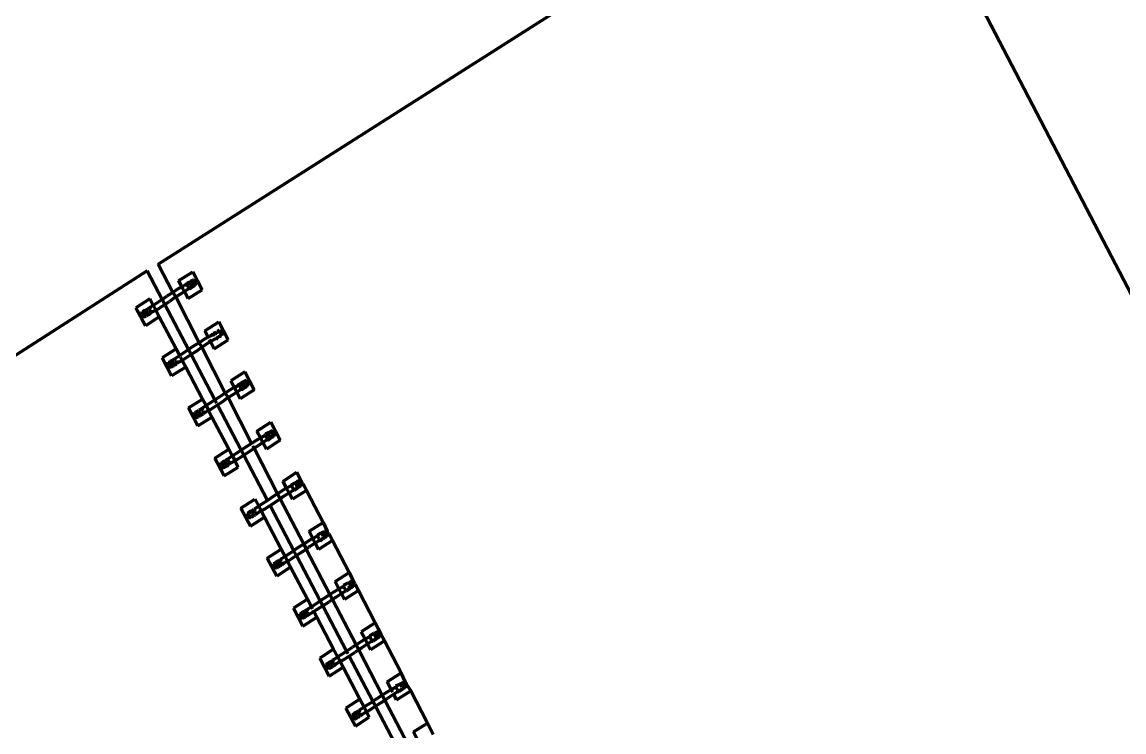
# Model space of a CAD drawing. Header units: millimetres. Extents: x 4307 to 31003, y 2809 to 20009.
# Drawn here: x 15437.6 to 15538, y 8622.6 to 8687.3 of the extents above; entities that cross this region are included whole.
import ezdxf

# ---------------------------------------------------------------- set-up
doc = ezdxf.new("R2010")
doc.units = ezdxf.units.MM
doc.layers.add('ProfileEdges', color=7, linetype='Continuous')

msp = doc.modelspace()

# ---------------------------------------------------------------- linework, layer by layer
for p, q in [((15452.61, 8663.52), (15452.82, 8663.16)), ((15452.82, 8663.16), (15452.82, 8663.07)), ((15449.02, 8661.17), (15449.06, 8660.93)), ((15449.31, 8660.79), (15449.06, 8660.93)), ((15455, 8658.93), (15455.1, 8658.75)), ((15455.2, 8658.48), (15455.21, 8658.57)), ((15451.4, 8656.58), (15451.44, 8656.34)), ((15451.69, 8656.2), (15451.44, 8656.34)), ((15457.38, 8654.34), (15457.59, 8653.98)), ((15457.59, 8653.89), (15457.59, 8653.98)), ((15453.79, 8651.99), (15453.83, 8651.75)), ((15454.08, 8651.61), (15453.83, 8651.75)), ((15459.77, 8649.75), (15459.97, 8649.39)), ((15459.97, 8649.3), (15459.97, 8649.39)), ((15456.17, 8647.4), (15456.21, 8647.16)), ((15456.46, 8647.02), (15456.21, 8647.16)), ((15462.15, 8645.16), (15462.11, 8645.18)), ((15462.15, 8645.16), (15462.19, 8645.15)), ((15462.19, 8645.15), (15462.36, 8644.8)), ((15462.34, 8644.7), (15462.38, 8644.72)), ((15462.38, 8644.72), (15462.36, 8644.8)), ((15458.56, 8642.82), (15458.56, 8642.79)), ((15458.56, 8642.79), (15458.56, 8642.72)), ((15458.58, 8642.68), (15458.59, 8642.57)), ((15458.85, 8642.43), (15458.71, 8642.51)), ((15464.5, 8640.6), (15464.54, 8640.57)), ((15464.54, 8640.57), (15464.57, 8640.56)), ((15464.57, 8640.56), (15464.68, 8640.32)), ((15464.7, 8640.15), (15464.75, 8640.19)), ((15460.94, 8638.23), (15460.94, 8638.2)), ((15460.94, 8638.2), (15460.95, 8638.13)), ((15461.2, 8637.86), (15461.07, 8637.89)), ((15461.23, 8637.84), (15461.2, 8637.86)), ((15466.88, 8636.01), (15466.92, 8635.98)), ((15466.92, 8635.85), (15467.13, 8635.62)), ((15467.11, 8635.52), (15467.15, 8635.55)), ((15467.15, 8635.55), (15467.13, 8635.62)), ((15463.32, 8633.65), (15463.35, 8633.49)), ((15463.35, 8633.49), (15463.36, 8633.4)), ((15463.42, 8633.36), (15463.36, 8633.4)), ((15463.55, 8633.32), (15463.42, 8633.36)), ((15463.61, 8633.25), (15463.55, 8633.32)), ((15469.3, 8631.26), (15469.51, 8631.03)), ((15469.49, 8630.93), (15469.53, 8630.96)), ((15469.53, 8630.96), (15469.51, 8631.03)), ((15465.71, 8629.05), (15465.72, 8628.95)), ((15465.97, 8628.68), (15465.84, 8628.71)), ((15466, 8628.66), (15465.97, 8628.68)), ((15471.69, 8626.8), (15471.65, 8626.83)), ((15471.68, 8626.67), (15471.84, 8626.55)), ((15471.9, 8626.42), (15471.85, 8626.38)), ((15468.09, 8624.46), (15468.1, 8624.43)), ((15468.1, 8624.43), (15468.1, 8624.36)), ((15468.25, 8624.15), (15468.2, 8624.17))]:
    msp.add_line(p, q)
at = {"layer": 'ProfileEdges', "lineweight": 211}
for p, q in [((15449.99, 8665.29), (15515.54, 8706.96)), ((15573.13, 8596.11), (15515.54, 8706.96)), ((15449.99, 8665.29), (15451.33, 8662.71)), ((15449, 8664.66), (15383.6, 8622.7)), ((15450.36, 8662.06), (15449, 8664.66)), ((15451.87, 8663.78), (15453.14, 8664.59)), ((15453.14, 8664.59), (15454, 8662.95)), ((15451.86, 8663.05), (15452.16, 8663.21)), ((15452.16, 8663.21), (15451.87, 8663.78)), ((15452.16, 8663.21), (15452.26, 8663.26)), ((15452.38, 8662.79), (15452.16, 8663.21)), ((15452.32, 8663.31), (15452.26, 8663.26)), ((15452.41, 8663.35), (15452.32, 8663.31)), ((15452.41, 8663.35), (15452.59, 8663.5)), ((15452.61, 8663.52), (15452.58, 8663.54)), ((15452.59, 8663.5), (15452.58, 8663.54)), ((15452.59, 8663.5), (15452.61, 8663.52)), ((15452.61, 8663.38), (15452.59, 8663.5)), ((15452.61, 8663.52), (15452.68, 8663.56)), ((15452.61, 8663.38), (15452.82, 8663.07)), ((15452.89, 8663.65), (15452.68, 8663.56)), ((15452.78, 8663.47), (15452.89, 8663.58)), ((15453.18, 8663.25), (15452.86, 8663)), ((15452.89, 8663.65), (15452.93, 8663.72)), ((15452.92, 8663.67), (15452.89, 8663.65)), ((15452.89, 8663.65), (15452.89, 8663.58)), ((15452.89, 8663.58), (15452.89, 8663.38)), ((15452.89, 8663.38), (15453.18, 8663.25)), ((15452.93, 8663.72), (15452.92, 8663.67)), ((15452.98, 8663.71), (15452.93, 8663.72)), ((15453.03, 8663.75), (15452.98, 8663.71)), ((15453.01, 8663.18), (15453.18, 8663.25)), ((15453.09, 8663.78), (15453.03, 8663.75)), ((15453.03, 8663.75), (15453.12, 8663.38)), ((15453.06, 8663.4), (15453.12, 8663.38)), ((15453.09, 8663.78), (15453.19, 8663.85)), ((15453.33, 8663.51), (15453.09, 8663.78)), ((15453.18, 8663.25), (15453.22, 8663.28)), ((15453.19, 8663.85), (15453.24, 8663.88)), ((15453.27, 8663.39), (15453.21, 8663.4)), ((15453.22, 8663.28), (15453.29, 8663.33)), ((15453.24, 8663.88), (15453.48, 8663.61)), ((15453.27, 8663.39), (15453.33, 8663.51)), ((15453.37, 8663.37), (15453.27, 8663.39)), ((15453.29, 8663.33), (15453.27, 8663.39)), ((15453.29, 8663.33), (15453.37, 8663.37)), ((15453.37, 8663.37), (15453.48, 8663.61)), ((15450.36, 8662.06), (15450.77, 8662.35)), ((15451.33, 8662.71), (15450.77, 8662.35)), ((15451.54, 8662.26), (15451.02, 8661.88)), ((15451.86, 8663.05), (15451.33, 8662.71)), ((15451.33, 8662.71), (15451.59, 8662.29)), ((15451.54, 8662.26), (15451.59, 8662.29)), ((15451.59, 8662.29), (15452.38, 8662.79)), ((15451.59, 8662.29), (15453.72, 8658.12)), ((15452.38, 8662.79), (15452.48, 8662.85)), ((15452.72, 8662.14), (15452.38, 8662.79)), ((15452.82, 8663.07), (15452.48, 8662.85)), ((15452.72, 8662.14), (15454, 8662.95)), ((15452.82, 8663.07), (15452.92, 8663.11)), ((15452.82, 8663.07), (15452.82, 8663.02)), ((15452.86, 8663), (15452.82, 8663.02)), ((15453.01, 8663.18), (15452.92, 8663.11)), ((15449.24, 8662.11), (15447.97, 8661.29)), ((15448.83, 8659.65), (15447.97, 8661.29)), ((15449.15, 8661.26), (15449.02, 8661.17)), ((15449.55, 8661.52), (15449.15, 8661.26)), ((15449.32, 8661.1), (15449.15, 8661.26)), ((15449.24, 8662.11), (15449.55, 8661.52)), ((15449.71, 8661.63), (15449.55, 8661.52)), ((15449.55, 8661.52), (15449.77, 8661.09)), ((15450.17, 8661.93), (15449.71, 8661.63)), ((15449.89, 8661.16), (15450.6, 8661.61)), ((15450.17, 8661.93), (15450.36, 8662.06)), ((15450.6, 8661.61), (15450.4, 8661.99)), ((15450.6, 8661.61), (15451.02, 8661.88)), ((15452.76, 8657.49), (15450.6, 8661.61)), ((15448.42, 8660.69), (15448.54, 8660.92)), ((15448.42, 8660.69), (15448.54, 8660.45)), ((15448.54, 8660.92), (15448.6, 8660.92)), ((15448.75, 8660.47), (15448.54, 8660.45)), ((15448.64, 8660.95), (15448.6, 8660.92)), ((15448.6, 8660.92), (15448.61, 8660.65)), ((15448.61, 8660.65), (15448.82, 8660.51)), ((15448.64, 8660.95), (15448.7, 8661)), ((15448.64, 8660.95), (15448.78, 8660.92)), ((15448.7, 8661), (15448.73, 8661.02)), ((15448.79, 8661.08), (15448.73, 8661.02)), ((15448.73, 8661.02), (15448.81, 8661.05)), ((15448.82, 8660.51), (15448.75, 8660.47)), ((15448.79, 8660.45), (15448.75, 8660.47)), ((15448.8, 8660.89), (15448.78, 8660.92)), ((15448.79, 8661.08), (15448.84, 8661.07)), ((15448.82, 8660.51), (15448.79, 8660.45)), ((15448.94, 8660.87), (15448.8, 8660.89)), ((15448.91, 8660.68), (15448.8, 8660.89)), ((15448.81, 8661.05), (15448.94, 8660.87)), ((15448.86, 8660.53), (15448.82, 8660.51)), ((15450.1, 8660.47), (15448.83, 8659.65)), ((15448.84, 8661.07), (15448.95, 8661.14)), ((15448.91, 8660.68), (15448.86, 8660.53)), ((15448.86, 8660.53), (15448.89, 8660.54)), ((15448.93, 8660.58), (15448.89, 8660.54)), ((15448.93, 8660.58), (15449, 8660.62)), ((15448.94, 8660.87), (15449.05, 8660.77)), ((15448.95, 8661.14), (15449.02, 8661.17)), ((15449, 8660.62), (15449.06, 8660.66)), ((15449.09, 8660.64), (15449, 8660.62)), ((15449.06, 8660.66), (15449.05, 8660.77)), ((15449.06, 8660.66), (15449.19, 8660.72)), ((15449.19, 8660.72), (15449.09, 8660.64)), ((15449.31, 8660.79), (15449.19, 8660.72)), ((15449.31, 8660.79), (15449.34, 8660.85)), ((15449.34, 8660.85), (15449.32, 8661.1)), ((15449.43, 8660.9), (15449.34, 8660.85)), ((15449.43, 8660.9), (15449.49, 8660.94)), ((15449.77, 8661.09), (15449.49, 8660.94)), ((15449.89, 8661.16), (15449.77, 8661.09)), ((15449.77, 8661.09), (15450.1, 8660.47)), ((15451.63, 8657.55), (15450.1, 8660.47)), ((15454.24, 8659.21), (15455.52, 8660.02)), ((15454.55, 8658.63), (15454.24, 8659.21)), ((15455.57, 8659.26), (15455.41, 8659.16)), ((15455.42, 8659.13), (15455.57, 8659.26)), ((15455.52, 8660.02), (15456.37, 8658.38)), ((15455.57, 8659.26), (15455.62, 8659.29)), ((15455.62, 8659.29), (15455.87, 8659.02)), ((15454.25, 8658.46), (15453.72, 8658.12)), ((15454.76, 8658.22), (15453.98, 8657.7)), ((15454.25, 8658.46), (15454.55, 8658.63)), ((15454.55, 8658.63), (15454.65, 8658.67)), ((15454.61, 8658.5), (15454.55, 8658.63)), ((15454.71, 8658.72), (15454.65, 8658.67)), ((15454.72, 8658.29), (15454.66, 8658.41)), ((15454.79, 8658.76), (15454.71, 8658.72)), ((15454.86, 8658.26), (15454.76, 8658.22)), ((15455.1, 8657.57), (15454.76, 8658.22)), ((15454.97, 8658.91), (15454.79, 8658.76)), ((15455.2, 8658.48), (15454.86, 8658.26)), ((15454.96, 8658.95), (15455, 8658.93)), ((15454.97, 8658.91), (15454.96, 8658.95)), ((15454.99, 8658.8), (15454.97, 8658.91)), ((15454.99, 8658.8), (15455.05, 8658.7)), ((15455.06, 8658.97), (15455, 8658.93)), ((15455.27, 8659.06), (15455.06, 8658.97)), ((15455.1, 8657.57), (15456.37, 8658.38)), ((15455.15, 8658.53), (15455.2, 8658.48)), ((15455.27, 8658.95), (15455.16, 8658.88)), ((15455.2, 8658.48), (15455.4, 8658.6)), ((15455.2, 8658.48), (15455.2, 8658.43)), ((15455.2, 8658.43), (15455.24, 8658.41)), ((15455.4, 8658.6), (15455.24, 8658.41)), ((15455.27, 8659.06), (15455.31, 8659.13)), ((15455.27, 8658.95), (15455.27, 8659.06)), ((15455.3, 8659.08), (15455.31, 8659.13)), ((15455.36, 8659.12), (15455.31, 8659.13)), ((15455.42, 8659.13), (15455.36, 8659.12)), ((15455.47, 8658.64), (15455.4, 8658.6)), ((15455.42, 8659.13), (15455.41, 8659.16)), ((15455.59, 8659.15), (15455.42, 8659.13)), ((15455.47, 8658.94), (15455.42, 8659.13)), ((15455.44, 8658.74), (15455.56, 8658.66)), ((15455.56, 8658.66), (15455.47, 8658.64)), ((15455.58, 8658.71), (15455.56, 8658.66)), ((15455.56, 8658.66), (15455.6, 8658.69)), ((15455.72, 8658.92), (15455.59, 8659.15)), ((15455.6, 8658.81), (15455.66, 8658.8)), ((15455.67, 8658.74), (15455.6, 8658.69)), ((15455.72, 8658.92), (15455.66, 8658.8)), ((15455.66, 8658.8), (15455.75, 8658.78)), ((15455.66, 8658.8), (15455.67, 8658.74)), ((15455.67, 8658.74), (15455.75, 8658.78)), ((15455.87, 8659.02), (15455.75, 8658.78)), ((15451.63, 8657.55), (15450.36, 8656.73)), ((15451.63, 8657.55), (15451.96, 8656.93)), ((15452.56, 8657.34), (15451.99, 8656.98)), ((15452.76, 8657.49), (15452.56, 8657.34)), ((15453.16, 8657.76), (15452.76, 8657.49)), ((15453, 8657.03), (15452.76, 8657.49)), ((15453.4, 8657.29), (15453, 8657.03)), ((15453.72, 8658.12), (15453.16, 8657.76)), ((15453.4, 8657.29), (15453.93, 8657.67)), ((15453.72, 8658.12), (15453.98, 8657.7)), ((15453.98, 8657.7), (15453.93, 8657.67)), ((15453.98, 8657.7), (15456.1, 8653.53)), ((15451.22, 8655.09), (15450.36, 8656.73)), ((15450.81, 8656.1), (15450.92, 8656.33)), ((15450.99, 8656.24), (15450.89, 8656.16)), ((15450.92, 8656.33), (15450.99, 8656.33)), ((15451.03, 8656.36), (15450.99, 8656.33)), ((15450.99, 8656.33), (15451.04, 8656.32)), ((15450.99, 8656.33), (15450.99, 8656.24)), ((15451.04, 8656.32), (15450.99, 8656.24)), ((15450.99, 8656.24), (15450.99, 8656.06)), ((15451.03, 8656.36), (15451.09, 8656.41)), ((15451.04, 8656.32), (15451.03, 8656.36)), ((15451.04, 8656.32), (15451.17, 8656.33)), ((15451.09, 8656.41), (15451.15, 8656.44)), ((15451.15, 8656.44), (15451.17, 8656.49)), ((15451.19, 8656.46), (15451.15, 8656.44)), ((15451.17, 8656.49), (15451.23, 8656.48)), ((15451.18, 8656.3), (15451.17, 8656.33)), ((15451.33, 8656.28), (15451.18, 8656.3)), ((15451.29, 8656.09), (15451.18, 8656.3)), ((15451.33, 8656.28), (15451.19, 8656.46)), ((15451.23, 8656.48), (15451.33, 8656.55)), ((15451.4, 8656.58), (15451.33, 8656.55)), ((15451.43, 8656.18), (15451.33, 8656.28)), ((15451.4, 8656.58), (15451.54, 8656.67)), ((15451.44, 8656.07), (15451.43, 8656.18)), ((15451.96, 8656.93), (15451.54, 8656.67)), ((15451.66, 8656.56), (15451.54, 8656.67)), ((15451.69, 8656.2), (15451.57, 8656.13)), ((15451.69, 8656.2), (15451.73, 8656.26)), ((15451.73, 8656.26), (15451.7, 8656.51)), ((15451.82, 8656.31), (15451.73, 8656.26)), ((15451.88, 8656.36), (15451.82, 8656.31)), ((15451.88, 8656.36), (15452.18, 8656.51)), ((15451.99, 8656.98), (15451.96, 8656.93)), ((15452.03, 8656.79), (15452.18, 8656.51)), ((15452.18, 8656.51), (15452.27, 8656.57)), ((15452.18, 8656.51), (15452.5, 8655.9)), ((15453, 8657.03), (15452.27, 8656.57)), ((15455.16, 8652.91), (15453, 8657.03)), ((15450.81, 8656.1), (15450.93, 8655.86)), ((15451.13, 8655.88), (15450.93, 8655.86)), ((15450.99, 8656.06), (15451.2, 8655.92)), ((15451.2, 8655.92), (15451.13, 8655.88)), ((15451.17, 8655.86), (15451.13, 8655.88)), ((15451.2, 8655.92), (15451.17, 8655.86)), ((15451.24, 8655.94), (15451.2, 8655.92)), ((15452.5, 8655.9), (15451.22, 8655.09)), ((15451.29, 8656.09), (15451.24, 8655.94)), ((15451.24, 8655.94), (15451.27, 8655.95)), ((15451.31, 8655.99), (15451.27, 8655.95)), ((15451.31, 8655.99), (15451.38, 8656.03)), ((15451.33, 8656.01), (15451.31, 8655.99)), ((15451.38, 8656.03), (15451.44, 8656.07)), ((15451.38, 8656.03), (15451.47, 8656.05)), ((15451.57, 8656.13), (15451.47, 8656.05)), ((15454.03, 8652.98), (15452.5, 8655.9)), ((15457.89, 8655.45), (15456.62, 8654.64)), ((15457.89, 8655.45), (15458.75, 8653.81)), ((15456.92, 8654.06), (15456.62, 8654.64)), ((15457.17, 8654.17), (15457.09, 8654.13)), ((15457.17, 8654.17), (15457.35, 8654.32)), ((15457.38, 8654.34), (15457.34, 8654.36)), ((15457.35, 8654.32), (15457.34, 8654.36)), ((15457.35, 8654.32), (15457.38, 8654.34)), ((15457.38, 8654.21), (15457.35, 8654.32)), ((15457.38, 8654.34), (15457.45, 8654.39)), ((15457.59, 8653.89), (15457.38, 8654.21)), ((15457.45, 8654.39), (15457.66, 8654.48)), ((15457.54, 8654.29), (15457.66, 8654.4)), ((15457.66, 8654.48), (15457.7, 8654.54)), ((15457.66, 8654.48), (15457.66, 8654.4)), ((15457.66, 8654.4), (15457.66, 8654.2)), ((15457.94, 8654.07), (15457.66, 8654.2)), ((15457.7, 8654.54), (15457.68, 8654.49)), ((15457.75, 8654.53), (15457.7, 8654.54)), ((15457.8, 8654.57), (15457.75, 8654.53)), ((15457.76, 8654.5), (15457.8, 8654.57)), ((15457.86, 8654.6), (15457.8, 8654.57)), ((15457.8, 8654.57), (15457.89, 8654.2)), ((15458.01, 8654.7), (15457.86, 8654.6)), ((15458.1, 8654.33), (15457.86, 8654.6)), ((15458.04, 8654.2), (15457.89, 8654.2)), ((15457.99, 8654.1), (15458.06, 8654.17)), ((15458.25, 8654.43), (15458.01, 8654.7)), ((15458.06, 8654.17), (15458.04, 8654.2)), ((15458.06, 8654.17), (15458.1, 8654.33)), ((15458.06, 8654.17), (15458.13, 8654.2)), ((15458.13, 8654.2), (15458.25, 8654.43)), ((15455.54, 8653.17), (15455.16, 8652.91)), ((15456.1, 8653.53), (15455.54, 8653.17)), ((15456.63, 8653.87), (15456.1, 8653.53)), ((15456.1, 8653.53), (15456.36, 8653.11)), ((15456.36, 8653.11), (15457.15, 8653.61)), ((15456.63, 8653.87), (15456.92, 8654.06)), ((15456.92, 8654.06), (15457.03, 8654.08)), ((15457.15, 8653.61), (15456.92, 8654.06)), ((15457.09, 8654.13), (15457.03, 8654.08)), ((15457.15, 8653.61), (15457.24, 8653.67)), ((15457.47, 8653), (15457.15, 8653.61)), ((15457.59, 8653.89), (15457.24, 8653.67)), ((15458.75, 8653.81), (15457.47, 8653)), ((15457.59, 8653.89), (15457.69, 8653.93)), ((15457.59, 8653.84), (15457.59, 8653.89)), ((15457.59, 8653.84), (15457.63, 8653.82)), ((15457.63, 8653.82), (15457.94, 8654.07)), ((15457.78, 8654.01), (15457.69, 8653.93)), ((15457.78, 8654.01), (15457.94, 8654.07)), ((15457.94, 8654.07), (15457.99, 8654.1)), ((15452.75, 8652.17), (15454.03, 8652.98)), ((15453.61, 8650.53), (15452.75, 8652.17)), ((15454.35, 8652.37), (15453.92, 8652.08)), ((15454.03, 8652.98), (15454.37, 8652.39)), ((15454.37, 8652.39), (15454.35, 8652.37)), ((15454.94, 8652.75), (15454.37, 8652.39)), ((15454.37, 8652.39), (15454.58, 8651.93)), ((15454.66, 8651.98), (15455.4, 8652.45)), ((15455.16, 8652.91), (15454.94, 8652.75)), ((15455.32, 8652.6), (15455.16, 8652.91)), ((15455.4, 8652.45), (15455.79, 8652.7)), ((15457.55, 8648.33), (15455.4, 8652.45)), ((15455.79, 8652.7), (15456.31, 8653.08)), ((15456.31, 8653.08), (15456.36, 8653.11)), ((15456.36, 8653.11), (15458.49, 8648.94)), ((15453.19, 8651.51), (15453.31, 8651.74)), ((15453.19, 8651.51), (15453.31, 8651.27)), ((15453.37, 8651.65), (15453.27, 8651.57)), ((15453.31, 8651.74), (15453.37, 8651.74)), ((15453.52, 8651.29), (15453.31, 8651.27)), ((15453.41, 8651.77), (15453.37, 8651.74)), ((15453.37, 8651.74), (15453.42, 8651.73)), ((15453.37, 8651.74), (15453.37, 8651.65)), ((15453.45, 8651.72), (15453.37, 8651.65)), ((15453.37, 8651.65), (15453.38, 8651.47)), ((15453.38, 8651.47), (15453.58, 8651.33)), ((15453.41, 8651.77), (15453.47, 8651.82)), ((15453.42, 8651.73), (15453.41, 8651.77)), ((15453.42, 8651.73), (15453.45, 8651.72)), ((15453.45, 8651.72), (15453.47, 8651.82)), ((15453.45, 8651.72), (15453.55, 8651.74)), ((15453.47, 8651.82), (15453.53, 8651.85)), ((15453.58, 8651.33), (15453.52, 8651.29)), ((15453.55, 8651.27), (15453.52, 8651.29)), ((15453.53, 8651.85), (15453.56, 8651.9)), ((15453.57, 8651.87), (15453.53, 8651.85)), ((15453.57, 8651.71), (15453.55, 8651.74)), ((15453.58, 8651.33), (15453.55, 8651.27)), ((15453.56, 8651.9), (15453.61, 8651.89)), ((15453.57, 8651.87), (15453.61, 8651.89)), ((15453.57, 8651.87), (15453.71, 8651.69)), ((15453.71, 8651.69), (15453.57, 8651.71)), ((15453.67, 8651.5), (15453.57, 8651.71)), ((15453.63, 8651.35), (15453.58, 8651.33)), ((15453.61, 8651.89), (15453.71, 8651.96)), ((15453.61, 8650.53), (15454.89, 8651.34)), ((15453.67, 8651.5), (15453.63, 8651.35)), ((15453.63, 8651.35), (15453.66, 8651.36)), ((15453.7, 8651.4), (15453.66, 8651.36)), ((15453.7, 8651.4), (15453.77, 8651.44)), ((15453.79, 8651.99), (15453.71, 8651.96)), ((15453.71, 8651.69), (15453.82, 8651.59)), ((15453.77, 8651.44), (15453.82, 8651.48)), ((15453.77, 8651.44), (15453.85, 8651.47)), ((15453.92, 8652.08), (15453.79, 8651.99)), ((15453.82, 8651.48), (15453.82, 8651.59)), ((15453.96, 8651.54), (15453.85, 8651.47)), ((15454.09, 8651.92), (15453.92, 8652.08)), ((15454.08, 8651.61), (15453.96, 8651.54)), ((15454.08, 8651.61), (15454.11, 8651.67)), ((15454.11, 8651.67), (15454.09, 8651.92)), ((15454.2, 8651.72), (15454.11, 8651.67)), ((15454.26, 8651.77), (15454.2, 8651.72)), ((15454.26, 8651.77), (15454.58, 8651.93)), ((15454.58, 8651.93), (15454.66, 8651.98)), ((15454.89, 8651.34), (15454.58, 8651.93)), ((15454.89, 8651.34), (15456.42, 8648.42)), ((15458.99, 8650.07), (15460.27, 8650.88)), ((15460.27, 8650.88), (15461.12, 8649.23)), ((15459.02, 8649.28), (15458.49, 8648.94)), ((15459.32, 8649.45), (15458.99, 8650.07)), ((15459.02, 8649.28), (15459.32, 8649.45)), ((15459.32, 8649.45), (15459.41, 8649.49)), ((15459.54, 8649.02), (15459.32, 8649.45)), ((15459.48, 8649.54), (15459.41, 8649.49)), ((15459.56, 8649.58), (15459.48, 8649.54)), ((15459.56, 8649.58), (15459.74, 8649.73)), ((15459.97, 8649.3), (15459.63, 8649.08)), ((15459.73, 8649.77), (15459.77, 8649.75)), ((15459.74, 8649.73), (15459.77, 8649.75)), ((15459.77, 8649.75), (15459.76, 8649.62)), ((15459.97, 8649.3), (15459.76, 8649.62)), ((15459.83, 8649.8), (15459.77, 8649.75)), ((15460.04, 8649.89), (15459.83, 8649.8)), ((15461.12, 8649.23), (15459.85, 8648.42)), ((15459.93, 8649.7), (15460.04, 8649.81)), ((15459.97, 8649.3), (15460.08, 8649.34)), ((15459.97, 8649.26), (15459.97, 8649.3)), ((15460.01, 8649.23), (15459.97, 8649.26)), ((15460.01, 8649.23), (15460.33, 8649.48)), ((15460.08, 8649.95), (15460.04, 8649.89)), ((15460.04, 8649.81), (15460.07, 8649.9)), ((15460.04, 8649.89), (15460.04, 8649.81)), ((15460.04, 8649.81), (15460.04, 8649.62)), ((15460.04, 8649.62), (15460.33, 8649.48)), ((15460.07, 8649.9), (15460.08, 8649.95)), ((15460.12, 8649.93), (15460.07, 8649.9)), ((15460.12, 8649.93), (15460.08, 8649.95)), ((15460.16, 8649.42), (15460.08, 8649.34)), ((15460.24, 8650.02), (15460.12, 8649.93)), ((15460.16, 8649.42), (15460.33, 8649.48)), ((15460.39, 8650.11), (15460.24, 8650.02)), ((15460.49, 8649.74), (15460.24, 8650.02)), ((15460.24, 8649.76), (15460.28, 8649.61)), ((15460.42, 8649.61), (15460.28, 8649.61)), ((15460.33, 8649.48), (15460.37, 8649.51)), ((15460.37, 8649.51), (15460.45, 8649.58)), ((15460.64, 8649.84), (15460.39, 8650.11)), ((15460.45, 8649.58), (15460.42, 8649.61)), ((15460.45, 8649.58), (15460.49, 8649.74)), ((15460.45, 8649.58), (15460.52, 8649.61)), ((15460.52, 8649.61), (15460.64, 8649.84)), ((15455.15, 8647.61), (15456.42, 8648.42)), ((15456.42, 8648.42), (15456.67, 8647.94)), ((15457.33, 8648.16), (15456.76, 8647.8)), ((15457.55, 8648.33), (15457.33, 8648.16)), ((15457.92, 8648.58), (15457.55, 8648.33)), ((15457.79, 8647.87), (15457.55, 8648.33)), ((15458.49, 8648.94), (15457.92, 8648.58)), ((15458.17, 8648.11), (15458.7, 8648.49)), ((15458.6, 8648.73), (15458.75, 8648.52)), ((15458.7, 8648.49), (15458.75, 8648.52)), ((15458.75, 8648.52), (15459.54, 8649.02)), ((15458.75, 8648.52), (15460.87, 8644.35)), ((15459.54, 8649.02), (15459.63, 8649.08)), ((15459.85, 8648.42), (15459.54, 8649.02)), ((15456.01, 8645.97), (15455.15, 8647.61)), ((15455.57, 8646.92), (15455.69, 8647.15)), ((15455.69, 8647.15), (15455.76, 8647.15)), ((15455.79, 8647.18), (15455.76, 8647.15)), ((15455.76, 8647.15), (15455.81, 8647.14)), ((15455.76, 8647.15), (15455.76, 8647.07)), ((15455.81, 8647.14), (15455.76, 8647.07)), ((15455.79, 8647.18), (15455.86, 8647.23)), ((15455.81, 8647.14), (15455.79, 8647.18)), ((15455.81, 8647.14), (15455.93, 8647.15)), ((15455.86, 8647.23), (15455.92, 8647.26)), ((15455.92, 8647.26), (15455.94, 8647.31)), ((15455.96, 8647.28), (15455.92, 8647.26)), ((15455.95, 8647.12), (15455.93, 8647.15)), ((15456, 8647.3), (15455.94, 8647.31)), ((15455.96, 8647.28), (15456, 8647.3)), ((15456.1, 8647.1), (15455.96, 8647.28)), ((15456, 8647.3), (15456.1, 8647.37)), ((15456.17, 8647.4), (15456.1, 8647.37)), ((15456.3, 8647.49), (15456.17, 8647.4)), ((15456.76, 8647.8), (15456.3, 8647.49)), ((15456.47, 8647.33), (15456.3, 8647.49)), ((15456.5, 8647.08), (15456.47, 8647.33)), ((15456.59, 8647.14), (15456.5, 8647.08)), ((15456.64, 8647.18), (15456.59, 8647.14)), ((15456.64, 8647.18), (15456.98, 8647.35)), ((15456.76, 8647.8), (15456.67, 8647.94)), ((15456.76, 8647.8), (15456.98, 8647.35)), ((15456.98, 8647.35), (15457.04, 8647.39)), ((15456.98, 8647.35), (15457.28, 8646.78)), ((15457.04, 8647.39), (15457.79, 8647.87)), ((15457.79, 8647.87), (15458.17, 8648.11)), ((15459.96, 8643.73), (15457.79, 8647.87)), ((15455.57, 8646.92), (15455.7, 8646.68)), ((15455.76, 8647.07), (15455.66, 8646.98)), ((15455.9, 8646.7), (15455.7, 8646.68)), ((15455.76, 8647.07), (15455.76, 8646.88)), ((15455.76, 8646.88), (15455.97, 8646.74)), ((15455.97, 8646.74), (15455.9, 8646.7)), ((15455.94, 8646.68), (15455.9, 8646.7)), ((15455.97, 8646.74), (15455.94, 8646.68)), ((15456.1, 8647.1), (15455.95, 8647.12)), ((15456.06, 8646.91), (15455.95, 8647.12)), ((15455.97, 8646.74), (15456.01, 8646.76)), ((15456.06, 8646.91), (15456.01, 8646.76)), ((15456.01, 8645.97), (15457.28, 8646.78)), ((15456.04, 8646.77), (15456.01, 8646.76)), ((15456.08, 8646.81), (15456.04, 8646.77)), ((15456.08, 8646.81), (15456.15, 8646.85)), ((15456.1, 8646.83), (15456.08, 8646.81)), ((15456.2, 8647), (15456.1, 8647.1)), ((15456.21, 8646.89), (15456.15, 8646.85)), ((15456.15, 8646.85), (15456.24, 8646.88)), ((15456.2, 8647), (15456.21, 8646.89)), ((15456.34, 8646.95), (15456.24, 8646.88)), ((15456.46, 8647.02), (15456.34, 8646.95)), ((15456.46, 8647.02), (15456.5, 8647.08)), ((15461.37, 8645.5), (15462.64, 8646.31)), ((15462.64, 8646.31), (15463.12, 8645.31)), ((15461.69, 8644.87), (15461.37, 8645.5)), ((15462.46, 8645.36), (15462.11, 8645.18)), ((15462.11, 8645.18), (15462.13, 8645.12)), ((15462.19, 8645.15), (15462.13, 8645.12)), ((15462.19, 8645.15), (15462.46, 8645.36)), ((15462.57, 8645.39), (15462.46, 8645.36)), ((15462.56, 8645.27), (15462.59, 8645.3)), ((15462.66, 8645.02), (15462.56, 8645.27)), ((15462.57, 8645.39), (15462.67, 8645.45)), ((15462.59, 8645.3), (15462.57, 8645.39)), ((15462.59, 8645.3), (15462.67, 8645.38)), ((15462.67, 8645.45), (15462.72, 8645.49)), ((15462.67, 8645.45), (15462.67, 8645.38)), ((15462.67, 8645.38), (15462.67, 8645.18)), ((15462.94, 8645.1), (15462.67, 8645.18)), ((15462.72, 8645.49), (15462.7, 8645.47)), ((15462.72, 8645.49), (15462.78, 8645.52)), ((15462.87, 8645.58), (15462.78, 8645.52)), ((15463.02, 8645.25), (15462.78, 8645.52)), ((15463.12, 8645.31), (15462.87, 8645.58)), ((15463.02, 8645.25), (15462.94, 8645.1)), ((15463, 8645.08), (15463.12, 8645.31)), ((15463.19, 8645.26), (15463.12, 8645.31)), ((15463.19, 8645.26), (15463.5, 8644.66)), ((15460.55, 8644.15), (15459.96, 8643.73)), ((15460.87, 8644.35), (15460.55, 8644.15)), ((15461.65, 8644.85), (15460.87, 8644.35)), ((15460.87, 8644.35), (15461.11, 8643.9)), ((15461.38, 8644.09), (15461.92, 8644.43)), ((15461.65, 8644.85), (15461.69, 8644.87)), ((15461.69, 8644.87), (15462.04, 8645.06)), ((15461.92, 8644.43), (15461.69, 8644.87)), ((15461.92, 8644.43), (15462.26, 8644.65)), ((15462.22, 8643.85), (15461.92, 8644.43)), ((15462.13, 8645.12), (15462.04, 8645.06)), ((15462.13, 8645.12), (15462.15, 8645.03)), ((15462.15, 8645.03), (15462.34, 8644.7)), ((15463.5, 8644.66), (15462.22, 8643.85)), ((15462.36, 8644.67), (15462.26, 8644.65)), ((15462.34, 8644.7), (15462.36, 8644.67)), ((15462.38, 8644.72), (15462.36, 8644.67)), ((15462.36, 8644.67), (15462.4, 8644.64)), ((15462.6, 8644.87), (15462.38, 8644.72)), ((15462.71, 8644.89), (15462.4, 8644.64)), ((15462.66, 8645.02), (15462.6, 8645.04)), ((15462.6, 8644.87), (15462.71, 8644.89)), ((15462.79, 8644.98), (15462.71, 8644.89)), ((15462.75, 8645.04), (15462.9, 8645.02)), ((15462.79, 8644.98), (15462.9, 8645.02)), ((15462.82, 8644.97), (15462.9, 8645.02)), ((15462.94, 8645.1), (15462.9, 8645.02)), ((15462.9, 8645.02), (15463, 8645.08)), ((15463, 8645.08), (15462.94, 8645.1)), ((15463.5, 8644.66), (15465.02, 8641.74)), ((15457.54, 8643.05), (15458.81, 8643.86)), ((15459.15, 8643.21), (15458.73, 8642.94)), ((15458.81, 8643.86), (15459.15, 8643.21)), ((15459.39, 8643.36), (15459.15, 8643.21)), ((15459.15, 8643.21), (15459.37, 8642.79)), ((15459.96, 8643.73), (15459.39, 8643.36)), ((15459.67, 8642.96), (15460.2, 8643.29)), ((15460.2, 8643.29), (15460.8, 8643.68)), ((15462.34, 8639.14), (15460.2, 8643.29)), ((15460.8, 8643.68), (15461.11, 8643.9)), ((15461.11, 8643.9), (15461.33, 8644.06)), ((15461.11, 8643.9), (15463.26, 8639.77)), ((15461.33, 8644.06), (15461.38, 8644.09)), ((15458.4, 8641.41), (15457.54, 8643.05)), ((15458.18, 8642.59), (15458.14, 8642.56)), ((15458.14, 8642.56), (15458.15, 8642.29)), ((15458.15, 8642.29), (15458.35, 8642.15)), ((15458.18, 8642.59), (15458.29, 8642.66)), ((15458.2, 8642.49), (15458.29, 8642.66)), ((15458.2, 8642.49), (15458.33, 8642.25)), ((15458.29, 8642.66), (15458.33, 8642.72)), ((15458.29, 8642.66), (15458.34, 8642.69)), ((15458.39, 8642.64), (15458.29, 8642.54)), ((15458.33, 8642.72), (15458.56, 8642.82)), ((15458.33, 8642.72), (15458.45, 8642.7)), ((15458.42, 8642.23), (15458.33, 8642.25)), ((15458.39, 8642.64), (15458.34, 8642.69)), ((15458.4, 8642.17), (15458.35, 8642.15)), ((15458.45, 8642.7), (15458.39, 8642.64)), ((15458.46, 8642.56), (15458.39, 8642.64)), ((15458.4, 8642.17), (15458.42, 8642.23)), ((15458.4, 8641.41), (15459.67, 8642.22)), ((15458.47, 8642.22), (15458.42, 8642.23)), ((15458.45, 8642.7), (15458.56, 8642.82)), ((15458.45, 8642.7), (15458.58, 8642.68)), ((15458.47, 8642.22), (15458.53, 8642.27)), ((15458.59, 8642.29), (15458.53, 8642.27)), ((15458.57, 8642.25), (15458.53, 8642.27)), ((15458.54, 8642.36), (15458.59, 8642.41)), ((15458.59, 8642.41), (15458.55, 8642.45)), ((15458.56, 8642.82), (15458.63, 8642.87)), ((15458.58, 8642.68), (15458.56, 8642.72)), ((15458.59, 8642.29), (15458.57, 8642.25)), ((15458.73, 8642.67), (15458.58, 8642.68)), ((15458.64, 8642.58), (15458.58, 8642.68)), ((15458.59, 8642.29), (15458.69, 8642.34)), ((15458.63, 8642.87), (15458.69, 8642.9)), ((15458.69, 8642.48), (15458.67, 8642.53)), ((15458.69, 8642.9), (15458.73, 8642.94)), ((15458.86, 8642.74), (15458.69, 8642.9)), ((15458.69, 8642.48), (15458.73, 8642.4)), ((15458.73, 8642.4), (15458.69, 8642.34)), ((15458.73, 8642.4), (15458.83, 8642.46)), ((15458.73, 8642.4), (15458.85, 8642.43)), ((15458.85, 8642.61), (15458.86, 8642.74)), ((15458.87, 8642.44), (15458.85, 8642.43)), ((15459.13, 8642.65), (15458.87, 8642.44)), ((15459.22, 8642.7), (15459.13, 8642.65)), ((15459.27, 8642.74), (15459.22, 8642.7)), ((15459.27, 8642.74), (15459.37, 8642.79)), ((15459.37, 8642.79), (15459.67, 8642.96)), ((15459.37, 8642.79), (15459.67, 8642.22)), ((15461.2, 8639.3), (15459.67, 8642.22)), ((15463.74, 8640.93), (15465.02, 8641.74)), ((15465.02, 8641.74), (15465.38, 8640.95)), ((15464.03, 8640.26), (15463.26, 8639.77)), ((15464.08, 8640.28), (15463.74, 8640.93)), ((15464.08, 8640.28), (15464.03, 8640.26)), ((15464.43, 8640.47), (15464.08, 8640.28)), ((15464.3, 8639.86), (15464.08, 8640.28)), ((15464.43, 8640.47), (15464.51, 8640.53)), ((15464.5, 8640.6), (15464.85, 8640.78)), ((15464.51, 8640.53), (15464.5, 8640.6)), ((15464.51, 8640.53), (15464.54, 8640.57)), ((15464.57, 8640.56), (15464.51, 8640.53)), ((15464.53, 8640.44), (15464.51, 8640.53)), ((15464.53, 8640.44), (15464.64, 8640.26)), ((15464.54, 8640.57), (15464.85, 8640.78)), ((15464.7, 8640.15), (15464.74, 8640.08)), ((15464.76, 8640.13), (15464.74, 8640.08)), ((15464.98, 8640.28), (15464.76, 8640.13)), ((15464.78, 8640.05), (15465.1, 8640.3)), ((15464.95, 8640.8), (15464.85, 8640.78)), ((15464.91, 8640.73), (15464.95, 8640.8)), ((15464.91, 8640.73), (15464.94, 8640.68)), ((15464.97, 8640.72), (15464.94, 8640.68)), ((15464.94, 8640.68), (15465.03, 8640.48)), ((15465.05, 8640.86), (15464.95, 8640.8)), ((15465.06, 8640.81), (15464.97, 8640.72)), ((15464.98, 8640.28), (15465.1, 8640.3)), ((15465.08, 8640.88), (15465.05, 8640.86)), ((15465.06, 8640.81), (15465.05, 8640.86)), ((15465.06, 8640.59), (15465.06, 8640.81)), ((15465.06, 8640.59), (15465.31, 8640.48)), ((15465.18, 8640.4), (15465.07, 8640.43)), ((15465.08, 8640.88), (15465.16, 8640.93)), ((15465.1, 8640.3), (15465.18, 8640.4)), ((15465.38, 8640.95), (15465.16, 8640.93)), ((15465.4, 8640.66), (15465.16, 8640.93)), ((15465.18, 8640.4), (15465.22, 8640.4)), ((15465.22, 8640.4), (15465.29, 8640.43)), ((15465.31, 8640.48), (15465.26, 8640.44)), ((15465.29, 8640.43), (15465.31, 8640.48)), ((15465.36, 8640.51), (15465.31, 8640.48)), ((15465.31, 8640.48), (15465.39, 8640.49)), ((15465.36, 8640.51), (15465.4, 8640.66)), ((15465.5, 8640.72), (15465.38, 8640.95)), ((15465.5, 8640.72), (15465.39, 8640.49)), ((15465.56, 8640.69), (15465.5, 8640.72)), ((15465.56, 8640.69), (15465.87, 8640.09)), ((15459.93, 8638.49), (15461.2, 8639.3)), ((15461.55, 8638.63), (15461.2, 8639.3)), ((15462.34, 8639.14), (15461.77, 8638.78)), ((15462.36, 8639.17), (15462.34, 8639.14)), ((15462.6, 8638.72), (15462.34, 8639.14)), ((15462.94, 8639.56), (15462.36, 8639.17)), ((15463.26, 8639.77), (15462.94, 8639.56)), ((15463.18, 8639.09), (15463.49, 8639.31)), ((15463.26, 8639.77), (15463.49, 8639.31)), ((15463.49, 8639.31), (15463.71, 8639.47)), ((15463.49, 8639.31), (15465.64, 8635.18)), ((15463.76, 8639.5), (15463.71, 8639.47)), ((15464.3, 8639.86), (15463.76, 8639.5)), ((15464.64, 8640.06), (15464.3, 8639.86)), ((15464.6, 8639.28), (15464.3, 8639.86)), ((15465.87, 8640.09), (15464.6, 8639.28)), ((15464.74, 8640.08), (15464.64, 8640.06)), ((15464.74, 8640.08), (15464.78, 8640.05)), ((15465.87, 8640.09), (15467.39, 8637.17)), ((15460.79, 8636.84), (15459.93, 8638.49)), ((15460.68, 8638.07), (15460.71, 8638.13)), ((15460.68, 8638.07), (15460.73, 8638.1)), ((15460.94, 8638.23), (15460.71, 8638.13)), ((15460.71, 8638.13), (15460.83, 8638.11)), ((15460.73, 8638.1), (15460.77, 8638.05)), ((15460.77, 8638.05), (15460.83, 8638.11)), ((15460.83, 8638.11), (15460.94, 8638.23)), ((15460.83, 8638.11), (15460.95, 8638.13)), ((15460.94, 8638.23), (15461.01, 8638.28)), ((15460.97, 8638.1), (15460.95, 8638.13)), ((15461.01, 8638.28), (15461.07, 8638.31)), ((15461.07, 8638.31), (15461.11, 8638.35)), ((15461.24, 8638.15), (15461.07, 8638.31)), ((15461.55, 8638.63), (15461.11, 8638.35)), ((15461.22, 8637.87), (15461.24, 8638.15)), ((15461.6, 8638.11), (15461.51, 8638.06)), ((15461.77, 8638.78), (15461.55, 8638.63)), ((15461.55, 8638.63), (15461.77, 8638.21)), ((15461.66, 8638.16), (15461.6, 8638.11)), ((15461.66, 8638.16), (15461.77, 8638.21)), ((15461.77, 8638.21), (15462.06, 8638.37)), ((15461.77, 8638.21), (15462.06, 8637.66)), ((15462.6, 8638.72), (15462.06, 8638.37)), ((15463.18, 8639.09), (15462.6, 8638.72)), ((15464.76, 8634.59), (15462.6, 8638.72)), ((15460.56, 8638), (15460.52, 8637.97)), ((15460.52, 8637.97), (15460.53, 8637.7)), ((15460.53, 8637.7), (15460.74, 8637.56)), ((15460.56, 8638), (15460.68, 8638.07)), ((15460.59, 8637.9), (15460.68, 8638.07)), ((15460.59, 8637.9), (15460.71, 8637.66)), ((15460.67, 8637.96), (15460.77, 8638.05)), ((15460.83, 8637.66), (15460.71, 8637.66)), ((15460.78, 8637.58), (15460.74, 8637.56)), ((15460.77, 8638.05), (15460.97, 8637.83)), ((15460.85, 8637.63), (15460.78, 8637.58)), ((15462.06, 8637.66), (15460.79, 8636.84)), ((15460.85, 8637.63), (15460.83, 8637.66)), ((15460.85, 8637.63), (15460.91, 8637.68)), ((15460.91, 8637.68), (15460.97, 8637.83)), ((15460.97, 8637.7), (15460.91, 8637.68)), ((15460.91, 8637.68), (15460.95, 8637.66)), ((15460.97, 8637.7), (15460.95, 8637.66)), ((15461.11, 8638.08), (15460.97, 8638.1)), ((15460.98, 8637.98), (15460.97, 8638.1)), ((15460.97, 8637.7), (15461.07, 8637.75)), ((15461.04, 8637.95), (15460.98, 8637.98)), ((15461.07, 8637.89), (15461.04, 8637.95)), ((15461.07, 8637.89), (15461.11, 8637.8)), ((15461.11, 8637.8), (15461.07, 8637.75)), ((15461.11, 8637.8), (15461.2, 8637.86)), ((15461.11, 8637.8), (15461.23, 8637.84)), ((15461.2, 8637.86), (15461.22, 8637.87)), ((15461.23, 8637.84), (15461.22, 8637.87)), ((15461.25, 8637.85), (15461.23, 8637.84)), ((15461.51, 8638.06), (15461.25, 8637.85)), ((15463.59, 8634.74), (15462.06, 8637.66)), ((15466.12, 8636.35), (15467.39, 8637.17)), ((15467.39, 8637.17), (15467.88, 8636.13)), ((15466.46, 8635.7), (15466.12, 8636.35)), ((15466.88, 8636.01), (15467.23, 8636.19)), ((15466.92, 8635.98), (15467.23, 8636.19)), ((15467.34, 8636.21), (15467.23, 8636.19)), ((15467.34, 8636.21), (15467.3, 8636.15)), ((15467.44, 8636.28), (15467.34, 8636.21)), ((15467.36, 8636.13), (15467.34, 8636.21)), ((15467.36, 8636.13), (15467.44, 8636.21)), ((15467.47, 8636.29), (15467.44, 8636.28)), ((15467.44, 8636.28), (15467.44, 8636.21)), ((15467.44, 8636.21), (15467.44, 8636)), ((15467.54, 8636.35), (15467.47, 8636.29)), ((15467.64, 8636.4), (15467.54, 8636.35)), ((15467.54, 8636.35), (15467.79, 8636.07)), ((15467.88, 8636.13), (15467.64, 8636.4)), ((15467.77, 8635.9), (15467.88, 8636.13)), ((15467.88, 8636.13), (15467.94, 8636.12)), ((15467.94, 8636.12), (15468.25, 8635.52)), ((15465.64, 8635.18), (15465.32, 8634.97)), ((15466.41, 8635.67), (15465.64, 8635.18)), ((15465.64, 8635.18), (15465.88, 8634.72)), ((15466.14, 8634.91), (15466.69, 8635.26)), ((15466.41, 8635.67), (15466.46, 8635.7)), ((15466.46, 8635.7), (15466.81, 8635.88)), ((15466.69, 8635.26), (15466.46, 8635.7)), ((15466.69, 8635.26), (15467.03, 8635.47)), ((15466.97, 8634.71), (15466.69, 8635.26)), ((15466.9, 8635.93), (15466.81, 8635.88)), ((15466.9, 8635.93), (15466.88, 8636.01)), ((15466.92, 8635.98), (15466.9, 8635.93)), ((15466.96, 8635.97), (15466.9, 8635.93)), ((15466.92, 8635.85), (15466.9, 8635.93)), ((15467.11, 8635.52), (15466.92, 8635.85)), ((15468.25, 8635.52), (15466.97, 8634.71)), ((15467.13, 8635.49), (15467.03, 8635.47)), ((15467.13, 8635.49), (15467.11, 8635.52)), ((15467.15, 8635.55), (15467.13, 8635.49)), ((15467.16, 8635.46), (15467.13, 8635.49)), ((15467.37, 8635.69), (15467.15, 8635.55)), ((15467.48, 8635.71), (15467.16, 8635.46)), ((15467.37, 8635.69), (15467.48, 8635.71)), ((15467.43, 8635.84), (15467.4, 8635.95)), ((15467.56, 8635.81), (15467.43, 8635.84)), ((15467.44, 8636), (15467.71, 8635.92)), ((15467.56, 8635.81), (15467.48, 8635.71)), ((15467.6, 8635.81), (15467.56, 8635.81)), ((15467.6, 8635.81), (15467.67, 8635.84)), ((15467.71, 8635.92), (15467.67, 8635.84)), ((15467.67, 8635.84), (15467.77, 8635.9)), ((15467.79, 8636.07), (15467.71, 8635.92)), ((15467.71, 8635.92), (15467.77, 8635.9)), ((15468.25, 8635.52), (15469.77, 8632.59)), ((15463.59, 8634.74), (15462.32, 8633.92)), ((15463.95, 8634.05), (15463.59, 8634.74)), ((15463.95, 8634.05), (15464.73, 8634.55)), ((15465, 8634.14), (15464.18, 8633.61)), ((15464.76, 8634.59), (15464.73, 8634.55)), ((15465.32, 8634.97), (15464.76, 8634.59)), ((15465, 8634.14), (15464.76, 8634.59)), ((15465, 8634.14), (15465.57, 8634.5)), ((15467.16, 8630.01), (15465, 8634.14)), ((15465.88, 8634.72), (15465.57, 8634.5)), ((15466.09, 8634.88), (15465.88, 8634.72)), ((15465.88, 8634.72), (15468.02, 8630.59)), ((15466.09, 8634.88), (15466.14, 8634.91)), ((15463.18, 8632.28), (15462.32, 8633.92)), ((15462.95, 8633.41), (15462.91, 8633.38)), ((15462.91, 8633.38), (15462.91, 8633.11)), ((15462.91, 8633.11), (15463.12, 8632.97)), ((15463.1, 8633.54), (15462.95, 8633.41)), ((15462.95, 8633.41), (15463.11, 8633.51)), ((15462.97, 8633.31), (15463.11, 8633.51)), ((15463.24, 8633.04), (15462.97, 8633.31)), ((15463.1, 8633.54), (15463.15, 8633.57)), ((15463.11, 8633.51), (15463.15, 8633.57)), ((15463.11, 8633.51), (15463.36, 8633.24)), ((15463.15, 8633.57), (15463.17, 8633.6)), ((15463.17, 8633.6), (15463.32, 8633.65)), ((15463.17, 8633.6), (15463.35, 8633.49)), ((15463.18, 8632.28), (15464.45, 8633.1)), ((15463.24, 8633.04), (15463.36, 8633.24)), ((15463.4, 8633.11), (15463.24, 8633.04)), ((15463.95, 8634.05), (15463.32, 8633.65)), ((15463.35, 8633.49), (15463.42, 8633.44)), ((15463.4, 8633.15), (15463.43, 8633.17)), ((15463.4, 8633.11), (15463.43, 8633.17)), ((15463.4, 8633.15), (15463.4, 8633.11)), ((15463.42, 8633.36), (15463.42, 8633.44)), ((15463.43, 8633.17), (15463.42, 8633.36)), ((15463.53, 8633.3), (15463.43, 8633.17)), ((15463.43, 8633.17), (15463.61, 8633.25)), ((15463.55, 8633.32), (15463.53, 8633.3)), ((15463.63, 8633.56), (15463.55, 8633.64)), ((15463.63, 8633.41), (15463.55, 8633.32)), ((15463.61, 8633.25), (15464.18, 8633.61)), ((15463.61, 8633.25), (15463.63, 8633.41)), ((15463.63, 8633.41), (15463.63, 8633.56)), ((15463.99, 8633.98), (15464.06, 8633.85)), ((15464.1, 8633.78), (15464.18, 8633.61)), ((15464.18, 8633.61), (15464.45, 8633.1)), ((15465.98, 8630.18), (15464.45, 8633.1)), ((15463.16, 8633), (15463.12, 8632.97)), ((15463.24, 8633.04), (15463.16, 8633)), ((15469.77, 8632.59), (15468.49, 8631.78)), ((15469.77, 8632.59), (15470.31, 8631.54)), ((15469.77, 8632.59), (15470.27, 8631.54)), ((15468.8, 8631.08), (15468.02, 8630.59)), ((15468.85, 8631.11), (15468.49, 8631.78)), ((15468.8, 8631.08), (15468.85, 8631.11)), ((15468.85, 8631.11), (15469.2, 8631.29)), ((15469.07, 8630.67), (15468.85, 8631.11)), ((15469.28, 8631.35), (15469.2, 8631.29)), ((15469.27, 8631.42), (15469.62, 8631.6)), ((15469.27, 8631.42), (15469.3, 8631.39)), ((15469.3, 8631.39), (15469.28, 8631.35)), ((15469.3, 8631.26), (15469.28, 8631.35)), ((15469.3, 8631.39), (15469.62, 8631.6)), ((15469.34, 8631.38), (15469.3, 8631.39)), ((15469.49, 8630.93), (15469.3, 8631.26)), ((15469.75, 8631.1), (15469.53, 8630.96)), ((15469.87, 8631.13), (15469.55, 8630.88)), ((15469.72, 8631.62), (15469.62, 8631.6)), ((15469.68, 8631.56), (15469.72, 8631.62)), ((15469.68, 8631.56), (15469.71, 8631.5)), ((15469.71, 8631.5), (15469.82, 8631.61)), ((15469.71, 8631.5), (15469.81, 8631.25)), ((15469.82, 8631.69), (15469.72, 8631.62)), ((15469.75, 8631.1), (15469.87, 8631.13)), ((15469.95, 8631.22), (15469.81, 8631.25)), ((15469.85, 8631.7), (15469.82, 8631.69)), ((15469.82, 8631.69), (15469.82, 8631.61)), ((15469.82, 8631.61), (15469.83, 8631.42)), ((15470.1, 8631.33), (15469.83, 8631.42)), ((15469.91, 8631.74), (15469.85, 8631.7)), ((15469.95, 8631.22), (15469.87, 8631.13)), ((15470.03, 8631.82), (15469.91, 8631.74)), ((15470.17, 8631.48), (15469.91, 8631.74)), ((15469.95, 8631.22), (15469.99, 8631.22)), ((15469.99, 8631.22), (15470.06, 8631.25)), ((15470.27, 8631.54), (15470.03, 8631.82)), ((15470.06, 8631.25), (15470.1, 8631.33)), ((15470.06, 8631.25), (15470.16, 8631.31)), ((15470.1, 8631.33), (15470.17, 8631.48)), ((15470.16, 8631.31), (15470.1, 8631.33)), ((15470.16, 8631.31), (15470.27, 8631.54)), ((15470.27, 8631.54), (15470.62, 8630.95)), ((15465.98, 8630.18), (15464.71, 8629.36)), ((15466.35, 8629.48), (15465.98, 8630.18)), ((15467.16, 8630.01), (15467.71, 8630.38)), ((15468.02, 8630.59), (15467.71, 8630.38)), ((15468.26, 8630.13), (15467.95, 8629.91)), ((15468.09, 8630.47), (15468.26, 8630.13)), ((15468.48, 8630.29), (15468.26, 8630.13)), ((15468.26, 8630.13), (15470.41, 8626)), ((15468.48, 8630.29), (15468.53, 8630.32)), ((15468.53, 8630.32), (15469.07, 8630.67)), ((15469.07, 8630.67), (15469.41, 8630.88)), ((15469.35, 8630.14), (15469.07, 8630.67)), ((15470.62, 8630.95), (15469.35, 8630.14)), ((15469.51, 8630.9), (15469.41, 8630.88)), ((15469.51, 8630.9), (15469.49, 8630.93)), ((15469.53, 8630.96), (15469.51, 8630.9)), ((15469.55, 8630.88), (15469.51, 8630.9)), ((15470.62, 8630.95), (15472.14, 8628.02)), ((15465.57, 8627.72), (15464.71, 8629.36)), ((15465.71, 8629.05), (15465.78, 8629.1)), ((15465.78, 8629.1), (15465.84, 8629.13)), ((15465.88, 8629.17), (15465.84, 8629.13)), ((15466.01, 8628.98), (15465.84, 8629.13)), ((15465.88, 8629.17), (15466.06, 8629.29)), ((15466.35, 8629.48), (15466.06, 8629.29)), ((15466.65, 8629.67), (15466.35, 8629.48)), ((15466.35, 8629.48), (15466.58, 8629.05)), ((15466.82, 8629.19), (15466.58, 8629.05)), ((15466.65, 8629.67), (15467.16, 8630.01)), ((15466.82, 8629.19), (15467.4, 8629.56)), ((15467.29, 8629.76), (15467.16, 8630.01)), ((15467.4, 8629.56), (15467.95, 8629.91)), ((15469.56, 8625.44), (15467.4, 8629.56)), ((15465.33, 8628.82), (15465.29, 8628.79)), ((15465.29, 8628.79), (15465.3, 8628.52)), ((15465.3, 8628.52), (15465.51, 8628.38)), ((15465.33, 8628.82), (15465.44, 8628.89)), ((15465.36, 8628.72), (15465.44, 8628.89)), ((15465.36, 8628.72), (15465.48, 8628.49)), ((15465.44, 8628.89), (15465.47, 8628.95)), ((15465.44, 8628.89), (15465.5, 8628.92)), ((15465.71, 8629.05), (15465.47, 8628.95)), ((15465.47, 8628.95), (15465.72, 8628.95)), ((15465.59, 8628.48), (15465.48, 8628.49)), ((15465.5, 8628.92), (15465.74, 8628.65)), ((15465.55, 8628.41), (15465.51, 8628.38)), ((15465.62, 8628.45), (15465.55, 8628.41)), ((15465.57, 8627.72), (15466.84, 8628.54)), ((15465.62, 8628.45), (15465.59, 8628.48)), ((15465.62, 8628.45), (15465.68, 8628.5)), ((15465.68, 8628.5), (15465.74, 8628.65)), ((15465.74, 8628.52), (15465.68, 8628.5)), ((15465.68, 8628.5), (15465.72, 8628.48)), ((15465.73, 8628.92), (15465.72, 8628.95)), ((15465.74, 8628.52), (15465.72, 8628.48)), ((15465.88, 8628.9), (15465.73, 8628.92)), ((15465.73, 8628.92), (15465.75, 8628.81)), ((15465.74, 8628.52), (15465.84, 8628.58)), ((15465.81, 8628.77), (15465.75, 8628.81)), ((15465.84, 8628.71), (15465.81, 8628.77)), ((15465.84, 8628.71), (15465.88, 8628.62)), ((15465.88, 8628.62), (15465.84, 8628.58)), ((15465.88, 8628.62), (15465.97, 8628.68)), ((15465.88, 8628.62), (15466, 8628.66)), ((15465.97, 8628.68), (15465.99, 8628.69)), ((15465.99, 8628.69), (15466.01, 8628.98)), ((15466, 8628.66), (15465.99, 8628.69)), ((15466.02, 8628.68), (15466, 8628.66)), ((15466.28, 8628.88), (15466.02, 8628.68)), ((15466.37, 8628.94), (15466.28, 8628.88)), ((15466.37, 8628.94), (15466.43, 8628.98)), ((15466.58, 8629.05), (15466.43, 8628.98)), ((15466.58, 8629.05), (15466.84, 8628.54)), ((15466.84, 8628.54), (15468.37, 8625.62)), ((15470.87, 8627.21), (15472.14, 8628.02)), ((15471.23, 8626.52), (15470.87, 8627.21)), ((15472.21, 8627.1), (15472.11, 8627.03)), ((15472.53, 8627.19), (15472.14, 8628.02)), ((15472.26, 8627.13), (15472.21, 8627.1)), ((15472.21, 8627.04), (15472.21, 8627.1)), ((15472.24, 8627.11), (15472.3, 8627.15)), ((15472.26, 8627.13), (15472.3, 8627.15)), ((15472.53, 8627.19), (15472.3, 8627.15)), ((15472.3, 8627.15), (15472.56, 8626.89)), ((15472.65, 8626.95), (15472.53, 8627.19)), ((15472.69, 8626.97), (15472.53, 8627.19)), ((15471.18, 8626.49), (15470.41, 8626)), ((15471.46, 8626.08), (15470.91, 8625.73)), ((15471.18, 8626.49), (15471.23, 8626.52)), ((15471.23, 8626.52), (15471.58, 8626.7)), ((15471.36, 8626.26), (15471.23, 8626.52)), ((15471.8, 8626.29), (15471.46, 8626.08)), ((15471.72, 8625.57), (15471.46, 8626.08)), ((15471.67, 8626.76), (15471.58, 8626.7)), ((15471.65, 8626.83), (15472, 8627.01)), ((15471.67, 8626.76), (15471.65, 8626.83)), ((15471.69, 8626.8), (15471.67, 8626.76)), ((15471.73, 8626.79), (15471.67, 8626.76)), ((15471.68, 8626.67), (15471.67, 8626.76)), ((15471.68, 8626.67), (15471.79, 8626.49)), ((15472, 8627.01), (15471.69, 8626.8)), ((15471.72, 8625.57), (15473, 8626.38)), ((15471.89, 8626.31), (15471.8, 8626.29)), ((15471.85, 8626.38), (15471.89, 8626.31)), ((15471.91, 8626.37), (15471.89, 8626.31)), ((15471.93, 8626.29), (15471.89, 8626.31)), ((15472.14, 8626.51), (15471.91, 8626.37)), ((15472.25, 8626.54), (15471.93, 8626.29)), ((15472.11, 8627.03), (15472, 8627.01)), ((15472.12, 8626.96), (15472.1, 8626.91)), ((15472.1, 8626.91), (15472.19, 8626.71)), ((15472.11, 8627.03), (15472.12, 8626.96)), ((15472.21, 8627.04), (15472.12, 8626.96)), ((15472.14, 8626.51), (15472.25, 8626.54)), ((15472.21, 8626.83), (15472.21, 8627.04)), ((15472.21, 8626.83), (15472.47, 8626.71)), ((15472.36, 8626.62), (15472.25, 8626.54)), ((15472.41, 8626.67), (15472.29, 8626.68)), ((15472.36, 8626.62), (15472.33, 8626.63)), ((15472.36, 8626.62), (15472.44, 8626.66)), ((15472.47, 8626.71), (15472.41, 8626.67)), ((15472.44, 8626.66), (15472.41, 8626.67)), ((15472.44, 8626.66), (15472.47, 8626.71)), ((15472.51, 8626.74), (15472.47, 8626.71)), ((15472.47, 8626.71), (15472.54, 8626.72)), ((15472.51, 8626.74), (15472.56, 8626.89)), ((15472.65, 8626.95), (15472.54, 8626.72)), ((15472.65, 8626.95), (15473, 8626.38)), ((15473, 8626.38), (15474.52, 8623.45)), ((15468.37, 8625.62), (15467.1, 8624.8)), ((15468.75, 8624.89), (15468.37, 8625.62)), ((15469.49, 8625.37), (15468.92, 8625.01)), ((15469.56, 8625.44), (15469.49, 8625.37)), ((15470.09, 8625.79), (15469.56, 8625.44)), ((15469.8, 8624.98), (15469.56, 8625.44)), ((15470.34, 8625.32), (15469.8, 8624.98)), ((15470.41, 8626), (15470.09, 8625.79)), ((15470.34, 8625.32), (15470.65, 8625.54)), ((15470.41, 8626), (15470.65, 8625.54)), ((15470.65, 8625.54), (15470.86, 8625.7)), ((15470.65, 8625.54), (15472.79, 8621.41)), ((15470.91, 8625.73), (15470.86, 8625.7)), ((15467.96, 8623.16), (15467.1, 8624.8)), ((15467.72, 8624.23), (15467.68, 8624.2)), ((15467.68, 8624.2), (15467.68, 8623.93)), ((15467.72, 8624.23), (15467.83, 8624.3)), ((15467.74, 8624.13), (15467.83, 8624.3)), ((15467.74, 8624.13), (15467.86, 8623.9)), ((15467.83, 8624.3), (15467.86, 8624.36)), ((15467.83, 8624.3), (15467.88, 8624.33)), ((15467.92, 8624.29), (15467.83, 8624.19)), ((15467.86, 8624.36), (15468.09, 8624.46)), ((15467.86, 8624.36), (15467.98, 8624.35)), ((15467.88, 8624.33), (15467.92, 8624.29)), ((15467.98, 8624.35), (15467.92, 8624.29)), ((15467.92, 8624.29), (15468.09, 8624.1)), ((15467.98, 8624.35), (15468.09, 8624.46)), ((15467.98, 8624.35), (15468.1, 8624.36)), ((15468.09, 8624.46), (15468.16, 8624.51)), ((15468.12, 8624.33), (15468.1, 8624.36)), ((15468.26, 8624.31), (15468.12, 8624.33)), ((15468.13, 8624.22), (15468.12, 8624.33)), ((15468.2, 8624.17), (15468.13, 8624.22)), ((15468.16, 8624.51), (15468.23, 8624.54)), ((15468.23, 8624.54), (15468.27, 8624.59)), ((15468.39, 8624.39), (15468.23, 8624.54)), ((15468.25, 8624.01), (15468.38, 8624.07)), ((15468.75, 8624.89), (15468.27, 8624.59)), ((15468.41, 8624.09), (15468.38, 8624.07)), ((15468.41, 8624.09), (15468.39, 8624.39)), ((15468.66, 8624.29), (15468.41, 8624.09)), ((15468.75, 8624.35), (15468.66, 8624.29)), ((15468.92, 8625.01), (15468.75, 8624.89)), ((15468.75, 8624.89), (15468.98, 8624.47)), ((15468.81, 8624.39), (15468.75, 8624.35)), ((15468.81, 8624.39), (15468.98, 8624.47)), ((15468.98, 8624.47), (15469.21, 8624.6)), ((15468.98, 8624.47), (15469.23, 8623.98)), ((15469.8, 8624.98), (15469.21, 8624.6)), ((15471.96, 8620.86), (15469.8, 8624.98)), ((15467.68, 8623.93), (15467.89, 8623.79)), ((15467.98, 8623.89), (15467.86, 8623.9)), ((15467.89, 8623.79), (15467.93, 8623.82)), ((15468, 8623.86), (15467.93, 8623.82)), ((15467.96, 8623.16), (15469.23, 8623.98)), ((15468, 8623.86), (15467.98, 8623.89)), ((15468, 8623.86), (15468.07, 8623.91)), ((15468.07, 8623.91), (15468.08, 8624.01)), ((15468.13, 8623.95), (15468.07, 8623.91)), ((15468.11, 8623.89), (15468.07, 8623.91)), ((15468.13, 8623.95), (15468.11, 8623.89)), ((15468.13, 8623.95), (15468.19, 8623.96)), ((15468.21, 8623.98), (15468.19, 8623.96)), ((15468.21, 8623.98), (15468.25, 8624.01)), ((15473.24, 8622.64), (15474.52, 8623.45)), ((15474.52, 8623.45), (15475.06, 8622.4)), ((15473.61, 8621.93), (15473.24, 8622.64))]:
    msp.add_line(p, q, dxfattribs=at)

doc.saveas('drawing.dxf')
